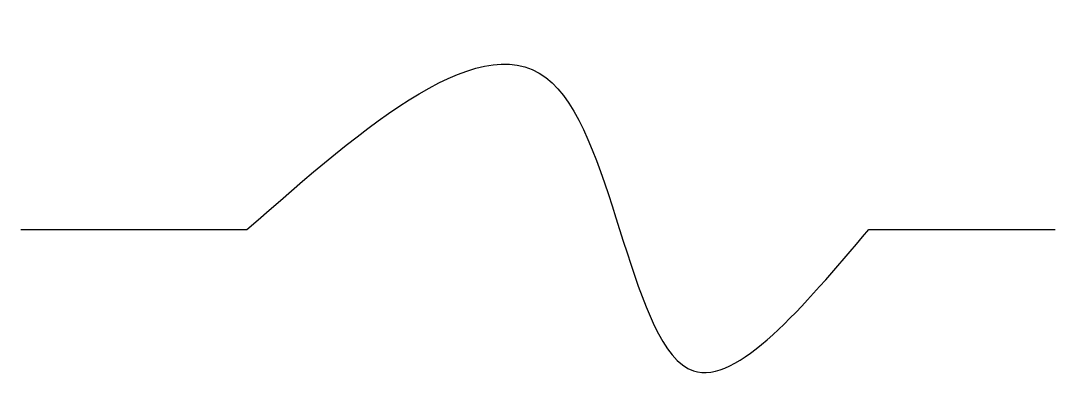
# Model space of a CAD drawing. Header units: inches. Extents: x 0 to 91.5, y -13.8 to 18.5.
import ezdxf

# ---------------------------------------------------------------- set-up
doc = ezdxf.new("R2010")
doc.units = ezdxf.units.IN
doc.header["$MEASUREMENT"] = 0
for name, color, linetype in [('01', 10, 'Continuous'), ('02', 2, 'Continuous'), ('03', 5, 'Continuous')]:
    doc.layers.add(name, color=color, linetype=linetype)

msp = doc.modelspace()

# ---------------------------------------------------------------- linework, layer by layer
at = {"layer": '01'}
msp.add_line((0, 0), (20, 0), dxfattribs=at)
at = {"layer": '02'}
msp.add_open_spline([(20, 0), (30.547, 9.25), (51.09, 27.265), (55.025, -23.612), (69.17, -6.892), (75, 0)], degree=3, knots=[0, 0, 0, 0, 29.966648, 58.365592, 78.2779, 78.2779, 78.2779, 78.2779], dxfattribs=at)
at = {"layer": '03'}
msp.add_line((75, 0), (91.5, 0), dxfattribs=at)

doc.saveas('drawing.dxf')
